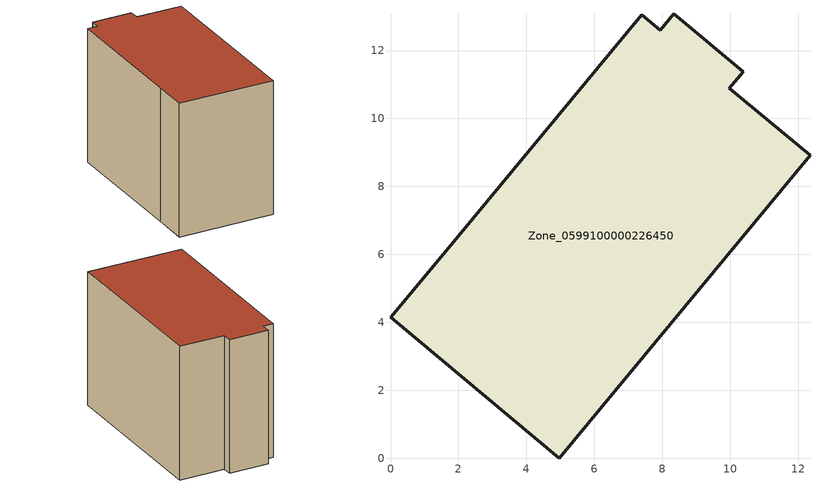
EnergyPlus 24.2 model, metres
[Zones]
Zone_0599100000226450
 floor ground (C_G): 1.57,6.01 7.4,13.05 7.94,12.6 8.34,13.08 10.39,11.38 9.98,10.89 12.35,8.91 4.96,0 0,4.14 z0
 wall outside (C_F): 4.96,0 12.35,8.91 9.98,10.89 10.39,11.38 8.34,13.08 7.94,12.6 7.4,13.05 1.57,6.01 0,4.14 4.96,0 z0:9.02
 roof outside (C_R): 7.4,13.05 1.57,6.01 0,4.14 4.96,0 12.35,8.91 9.98,10.89 10.39,11.38 8.34,13.08 7.94,12.6 z9.02
[BUILDING]
Pand.0599100000226450: North Axis=0; Terrain=City; Loads Convergence Tolerance Value=0.04; Temperature Convergence Tolerance Value=0.4; Solar Distribution=FullExterior; Maximum Number of Warmup Days=25; Minimum Number of Warmup Days=1
[Site:Location]
Rotterdam.The.Hague.AP_ZH_NLD Design_Conditions: Latitude=51.96; Longitude=4.45; Time Zone=1; Elevation=-4.5
[SITE:GROUNDTEMPERATURE:BUILDINGSURFACE]
18, 18, 18, 18, 18, 18, 18, 18, 18, 18, 18, 18
[MATERIAL] Thermal Absorptance=0.9; Solar Absorptance=0.7; Visible Absorptance=0.7
Name | Roughness | Thickness | Conductivity | Density | Specific Heat
G.TI.1946-1964 | MediumSmooth | 0.15 | 1 | 540 | 1210
F.TI.1946-1964 | Rough | 0.3 | 0.857143 | 1920 | 840
R.TI.1946-1964 | MediumRough | 0.2 | 0.277778 | 1500 | 1000
[CONSTRUCTION]
C_G: G.TI.1946-1964
C_F: F.TI.1946-1964
C_R: R.TI.1946-1964
[ZONE]
Zone_0599100000226450: Type=1; Multiplier=1; Ceiling Height=Autocalculate; Volume=Autocalculate; Floor Area=autocalculate; Part of Total Floor Area=Yes
[ZONEINFILTRATION:DESIGNFLOWRATE]
Infil_Zone_0599100000226450: Zone or ZoneList or Space or SpaceList=Zone_0599100000226450; Schedule=AlwaysOn; Design Flow Rate Calculation Method=Flow/Area; Flow Rate per Floor Area=0.003; Constant Term Coefficient=1; Temperature Term Coefficient=0; Velocity Term Coefficient=0; Velocity Squared Term Coefficient=0
[HVACTEMPLATE:ZONE:IDEALLOADSAIRSYSTEM]
Zone_0599100000226450: Maximum Heating Supply Air Temperature=50; Minimum Cooling Supply Air Temperature=13; Maximum Heating Supply Air Humidity Ratio=0.0156; Minimum Cooling Supply Air Humidity Ratio=0.0077; Heating Limit=NoLimit; Cooling Limit=NoLimit; Dehumidification Control Type=ConstantSensibleHeatRatio; Cooling Sensible Heat Ratio=0.7; Dehumidification Setpoint=60; Humidification Control Type=None; Humidification Setpoint=30; Outdoor Air Method=None; Outdoor Air Flow Rate per Person=0.00944; Outdoor Air Flow Rate per Zone Floor Area=0; Outdoor Air Flow Rate per Zone=0; Demand Controlled Ventilation Type=None; Outdoor Air Economizer Type=NoEconomizer; Heat Recovery Type=None; Sensible Heat Recovery Effectiveness=0.7; Latent Heat Recovery Effectiveness=0.65
[ZONECONTROL:THERMOSTAT]
ThermostatControl_Zone_0599100000226450: Zone or ZoneList=Zone_0599100000226450; Control Type Schedule=DualSetpointControlType; Control 1=Thermostat_Zone_0599100000226450; Temperature Difference Between Cutout And Setpoint=0
[THERMOSTATSETPOINT:DUALSETPOINT]
Thermostat_Zone_0599100000226450: Heating Setpoint Temperature Schedule=HeatingSetpoint_Zone_0599100000226450; Cooling Setpoint Temperature Schedule=CoolingSetpoint_Zone_0599100000226450
[SCHEDULE:COMPACT]
HeatingSetpoint_Zone_0599100000226450: Through: 12/31, For: AllDays, Until: 24:00, 21
CoolingSetpoint_Zone_0599100000226450: Through: 12/31, For: AllDays, Until: 24:00, 24
DualSetpointControlType: Through: 12/31, For: AllDays, Until: 24:00, 4
AlwaysOn: Through: 12/31, For: AllDays, Until: 24:00, 1
